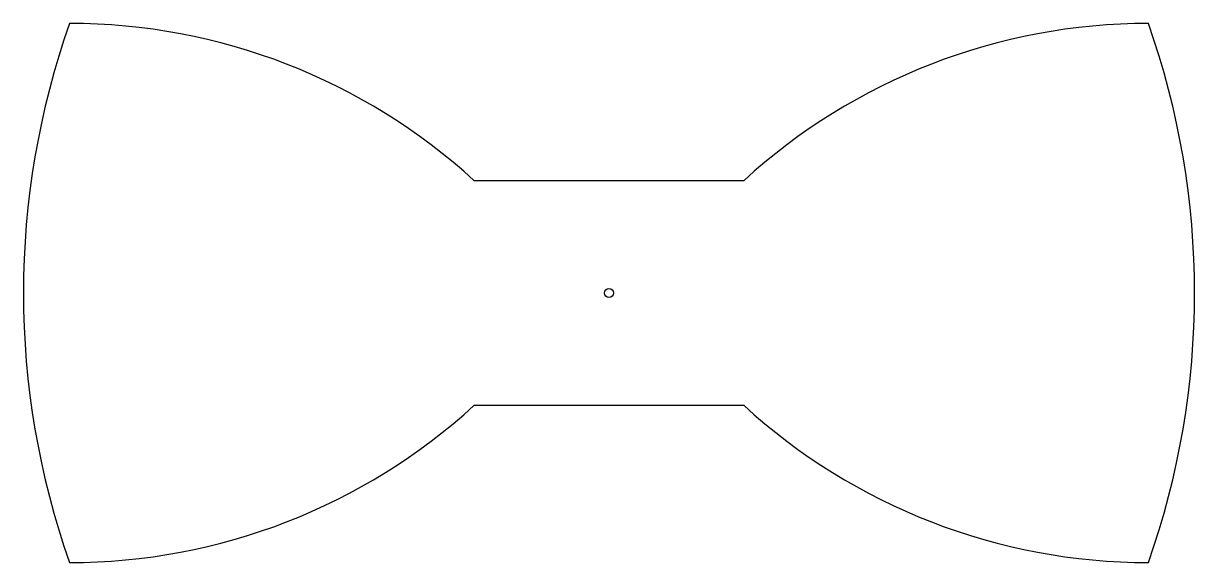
# Model space of a CAD drawing. Header units: millimetres. Extents: x -65 to 65, y -30 to 30.
import ezdxf

# ---------------------------------------------------------------- set-up
doc = ezdxf.new("R2010")
doc.units = ezdxf.units.MM
doc.layers.get('0').update_dxf_attribs({"linetype": 'CONTINUOUS'})

msp = doc.modelspace()

# ---------------------------------------------------------------- linework, layer by layer
msp.add_lwpolyline([(-15, -12.5), (15, -12.5, 0.187601), (60, -30, 0.171293), (60, 30, 0.187601), (15, 12.5), (-15, 12.5, 0.187601), (-60, 30, 0.171125), (-60, -30, 0.187601)], format="xyb", close=True)
msp.add_circle((0, 0), 0.5)

doc.saveas('drawing.dxf')
